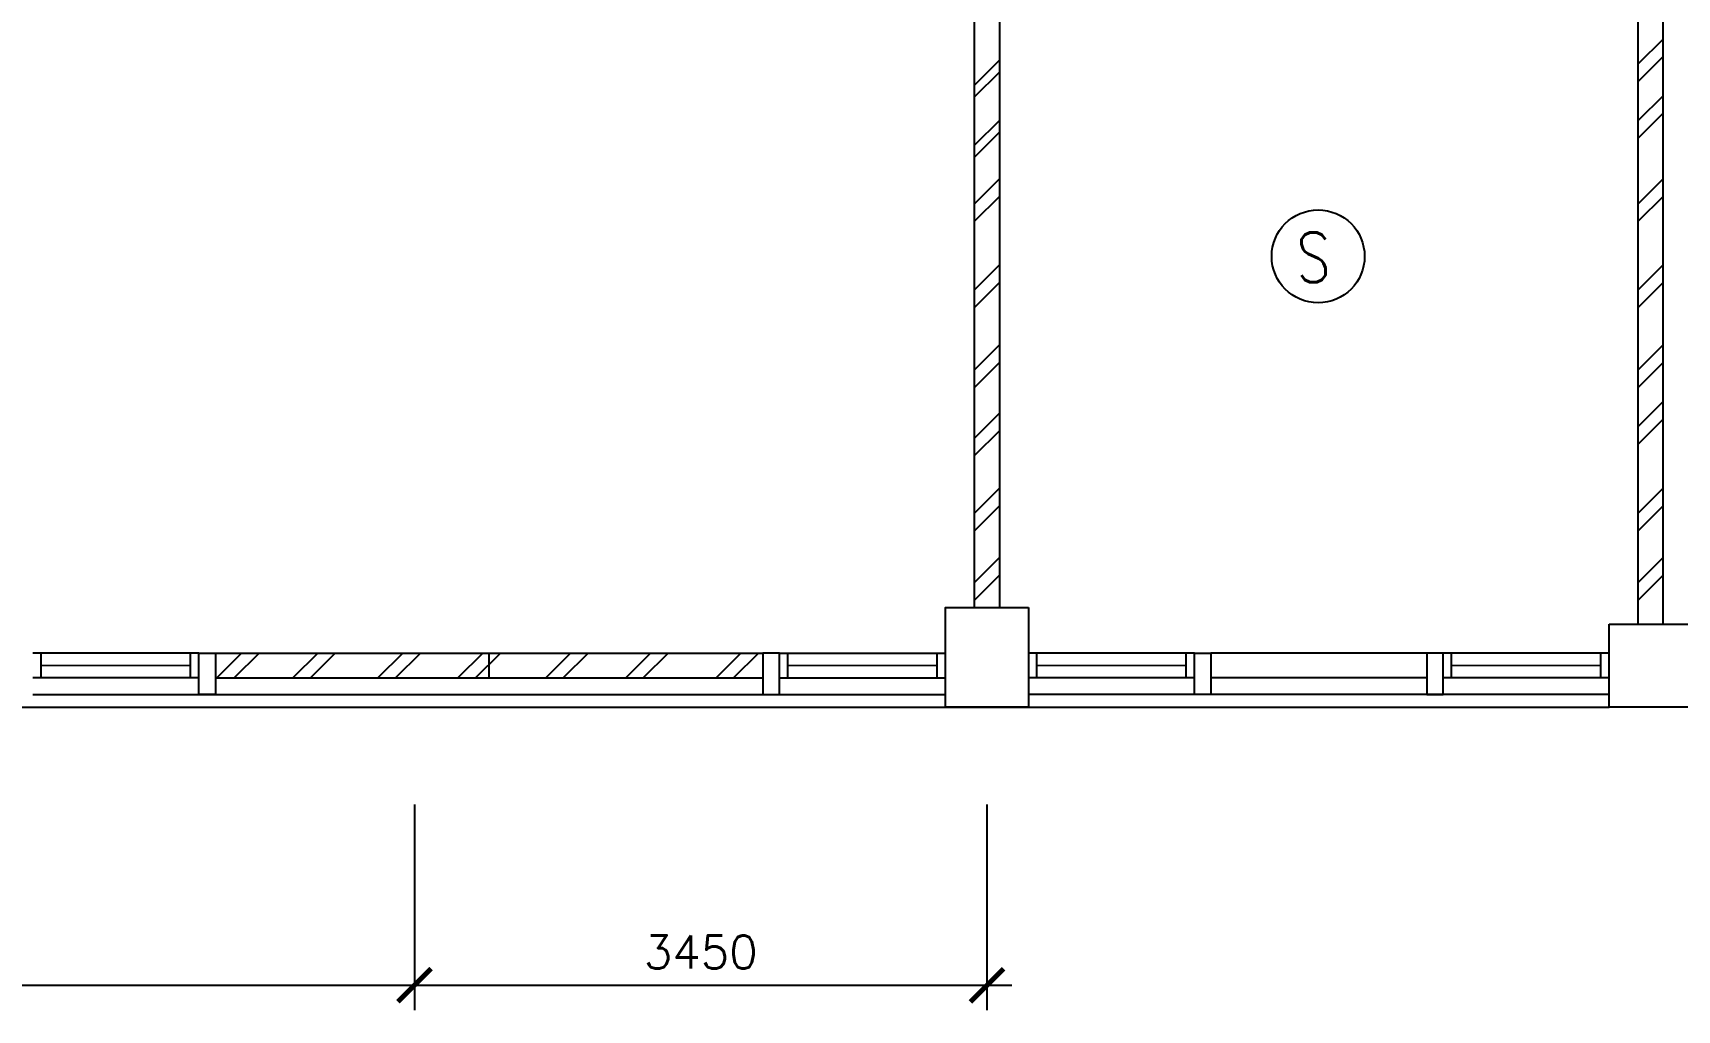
# Model space of a CAD drawing. Header units: feet. Extents: x 1407108 to 2957709, y -1501070 to -681589.
# Drawn here: x 1736210 to 1746119, y -786502 to -780610 of the extents above; entities that cross this region are included whole.
import ezdxf

# ---------------------------------------------------------------- set-up
doc = ezdxf.new("R2010")
doc.units = ezdxf.units.FT
doc.header["$LTSCALE"] = 13
doc.header["$MEASUREMENT"] = 0
doc.layers.get('0').update_dxf_attribs({"linetype": 'CONTINUOUS'})
for name, color, linetype in [('-FF', 240, 'CONTINUOUS'), ('COL', 3, 'CONTINUOUS'), ('DIM', 7, 'CONTINUOUS'), ('hatch', 7, 'CONTINUOUS'), ('LINE', 7, 'CONTINUOUS'), ('WALL', 2, 'CONTINUOUS'), ('WIN', 5, 'CONTINUOUS')]:
    doc.layers.add(name, color=color, linetype=linetype)
doc.styles.add('E', font='ROMANS.SHX', dxfattribs={"width": 0.9})
doc.styles.add('ROMANS', font='romans')
doc.styles.get("Standard").update_dxf_attribs({"font": 'ROMANS.SHX'})
doc.dimstyles.new('STANDARD$0', dxfattribs={"dimscale": 0, "dimtxt": 8, "dimasz": 6, "dimexe": 1, "dimexo": 1, "dimgap": 3, "dimtad": 1, "dimdec": 0, "dimlfac": -1, "dimrnd": 1, "dimzin": 0, "dimdsep": 46, "dimtxsty": 'Standard', "dimcen": 0, "dimclrd": 5, "dimclre": 250, "dimadec": 0, "dimazin": 0, "dimtfac": 1, "dimtdec": 4, "dimtofl": 0, "dimtmove": 0, "dimatfit": 3, "dimfxl": 1, "dimtolj": 1, "dimtzin": 0, "dimarcsym": 0})

# ---------------------------------------------------------------- blocks, each defined once
blk = doc.blocks.new('_ARCHTICK')
at = {"color": 0, "linetype": 'ByBlock', "const_width": 0.15}
blk.add_lwpolyline([(-0.5, -0.5), (0.5, 0.5)], dxfattribs=at)
blk = doc.blocks.new('*D381')
at = {"layer": 'DIM', "color": 7, "lineweight": -2, "transparency": 16777216}
for p, q in [((1738510.2, -785260.9), (1738510.2, -786501.5)), ((1741960.2, -785260.9), (1741960.2, -786501.5)), ((1738360.2, -786351.5), (1742110.2, -786351.5))]:
    blk.add_line(p, q, dxfattribs=at)
at = {"layer": 'DIM', "color": 7, "lineweight": -2, "transparency": 16777216, "xscale": 200, "yscale": 200, "zscale": 200, "rotation": 180}
blk.add_blockref('_ARCHTICK', (1738510.2, -786351.5), dxfattribs=at)
at = {"layer": 'DIM', "color": 7, "lineweight": -2, "transparency": 16777216, "xscale": 200, "yscale": 200, "zscale": 200}
blk.add_blockref('_ARCHTICK', (1741960.2, -786351.5), dxfattribs=at)
at = {"layer": 'DIM', "color": 7, "transparency": 16777216, "insert": (1740235.2, -786151.5), "char_height": 200, "attachment_point": 5, "style": 'ROMANS'}
blk.add_mtext('\\A1;3450', dxfattribs=at)
blk = doc.blocks.new('*D382')
at = {"layer": 'DIM', "color": 7, "lineweight": -2, "transparency": 16777216}
for p, q in [((1730710.2, -785260.9), (1730710.2, -786501.5)), ((1738510.2, -785260.9), (1738510.2, -786501.5)), ((1730560.2, -786351.5), (1738660.2, -786351.5))]:
    blk.add_line(p, q, dxfattribs=at)
at = {"layer": 'DIM', "color": 7, "lineweight": -2, "transparency": 16777216, "xscale": 200, "yscale": 200, "zscale": 200, "rotation": 180}
blk.add_blockref('_ARCHTICK', (1730710.2, -786351.5), dxfattribs=at)
at = {"layer": 'DIM', "color": 7, "lineweight": -2, "transparency": 16777216, "xscale": 200, "yscale": 200, "zscale": 200}
blk.add_blockref('_ARCHTICK', (1738510.2, -786351.5), dxfattribs=at)
at = {"layer": 'DIM', "color": 7, "transparency": 16777216, "insert": (1734610.2, -786151.5), "char_height": 200, "attachment_point": 5, "style": 'ROMANS'}
blk.add_mtext('\\A1;7800', dxfattribs=at)
blk = doc.blocks.new('SMOKE DETECTOR')
at = {"layer": '-FF'}
blk.add_circle((0, 0), 279.9, dxfattribs=at)
at = {"layer": '-FF', "color": 3, "style": 'E', "width": 0.8}
blk.add_text('S', height=300, dxfattribs=at).set_placement((-131.5, -155.8))

msp = doc.modelspace()

# ---------------------------------------------------------------- linework, layer by layer
at = {"color": 9}
for p, q in [((1736210.2, -784599.1), (1741710.2, -784599.1)), ((1745710.2, -784599.1), (1742210.2, -784599.1))]:
    msp.add_line(p, q, dxfattribs=at)
at = {"layer": 'COL'}
for points in [[(1742210.2, -784074.1), (1742210.2, -784674.1), (1741710.2, -784674.1), (1741710.2, -784074.1)], [(1745710.2, -784174.1), (1746210.2, -784174.1), (1746210.2, -784674.1), (1745710.2, -784674.1)]]:
    msp.add_lwpolyline(points, close=True, dxfattribs=at)
at = {"layer": 'hatch', "color": 1}
for p, q in [((1746035.2, -780647), (1745885.2, -780797)), ((1742035.2, -780774.3), (1741885.2, -780924.3)), ((1742035.2, -780845.9), (1741885.2, -780995.9)), ((1746035.2, -780753.1), (1745885.2, -780903.1)), ((1746035.2, -780988.7), (1745885.2, -781138.7)), ((1742035.2, -781137.1), (1741885.2, -781287.1)), ((1746035.2, -781094.8), (1745885.2, -781244.8)), ((1742035.2, -781208.8), (1741885.2, -781358.8)), ((1742035.2, -781489.9), (1741885.2, -781639.9)), ((1746035.2, -781489.9), (1745885.2, -781639.9)), ((1742035.2, -781595.9), (1741885.2, -781745.9)), ((1746035.2, -781595.9), (1745885.2, -781745.9)), ((1742035.2, -782009), (1741885.2, -782159)), ((1746035.2, -782009), (1745885.2, -782159)), ((1742035.2, -782115.1), (1741885.2, -782265.1)), ((1746035.2, -782115.1), (1745885.2, -782265.1)), ((1742035.2, -782490.9), (1741885.2, -782640.9)), ((1746035.2, -782490.9), (1745885.2, -782640.9)), ((1742035.2, -782597), (1741885.2, -782747)), ((1746035.2, -782597), (1745885.2, -782747)), ((1742035.2, -782902.6), (1741885.2, -783052.6)), ((1746035.2, -782832.6), (1745885.2, -782982.6)), ((1742035.2, -783008.7), (1741885.2, -783158.7)), ((1746035.2, -782938.6), (1745885.2, -783088.6)), ((1741885.2, -783505.1), (1742035.2, -783355.1)), ((1745885.2, -783505.1), (1746035.2, -783355.1)), ((1741885.2, -783611.2), (1742035.2, -783461.2)), ((1745885.2, -783611.2), (1746035.2, -783461.2)), ((1741885.2, -783923.1), (1742035.2, -783773.1)), ((1745885.2, -783923.1), (1746035.2, -783773.1)), ((1741885.2, -784029.2), (1742035.2, -783879.2)), ((1745885.2, -784029.2), (1746035.2, -783879.2)), ((1737468.1, -784349.1), (1737318.1, -784499.1)), ((1737574.1, -784349.1), (1737424.1, -784499.1)), ((1737926.9, -784349.1), (1737776.9, -784499.1)), ((1738032.9, -784349.1), (1737882.9, -784499.1)), ((1738440.1, -784349.1), (1738290.1, -784499.1)), ((1738546.1, -784349.1), (1738396.1, -784499.1)), ((1738922.2, -784349.1), (1738772.2, -784499.1)), ((1739028.2, -784349.1), (1738878.2, -784499.1)), ((1739450.9, -784349.1), (1739300.9, -784499.1)), ((1739557, -784349.1), (1739407, -784499.1)), ((1739933.1, -784349.1), (1739783.1, -784499.1)), ((1740039.1, -784349.1), (1739889.1, -784499.1)), ((1740477.4, -784349.1), (1740327.4, -784499.1)), ((1740583.4, -784349.1), (1740433.4, -784499.1))]:
    msp.add_line(p, q, dxfattribs=at)
at = {"layer": 'LINE', "color": 8, "linetype": 'Continuous'}
msp.add_line((1716210.2, -784674.1), (1745710.2, -784674.1), dxfattribs=at)
at = {"layer": 'WALL'}
for p, q in [((1745885.2, -784174.1), (1745885.2, -779549.1)), ((1746035.2, -784174.1), (1746035.2, -779499.1)), ((1741885.2, -784074.1), (1741885.2, -780524.1))]:
    msp.add_line(p, q, dxfattribs=at)
at = {"layer": 'WALL', "linetype": 'Continuous'}
msp.add_lwpolyline([(1744885.2, -779399.1), (1744885.2, -779549.1), (1742035.2, -779549.1), (1742035.2, -784074.1)], dxfattribs=at)
at = {"layer": 'WALL'}
for points in [[(1737210.2, -784599.1), (1737210.2, -784349.1), (1737310.2, -784349.1), (1737310.2, -784599.1)], [(1740710.2, -784599.1), (1740710.2, -784349.1), (1740610.2, -784349.1), (1740610.2, -784599.1)], [(1743210.2, -784599.1), (1743210.2, -784349.1), (1743310.2, -784349.1), (1743310.2, -784599.1)], [(1744710.2, -784599.1), (1744710.2, -784349.1), (1744610.2, -784349.1), (1744610.2, -784599.1)]]:
    msp.add_lwpolyline(points, close=True, dxfattribs=at)
at = {"layer": 'WIN'}
for p, q in [((1737210.2, -784349.1), (1736210.2, -784349.1)), ((1736260.2, -784499.1), (1736260.2, -784349.1)), ((1737160.2, -784499.1), (1737160.2, -784349.1)), ((1737310.2, -784349.1), (1740610.2, -784349.1)), ((1738960.2, -784499.1), (1738960.2, -784349.1)), ((1740710.2, -784349.1), (1741710.2, -784349.1)), ((1740760.2, -784499.1), (1740760.2, -784349.1)), ((1741660.2, -784499.1), (1741660.2, -784349.1)), ((1743210.2, -784349.1), (1742210.2, -784349.1)), ((1742260.2, -784499.1), (1742260.2, -784349.1)), ((1743160.2, -784499.1), (1743160.2, -784349.1)), ((1745710.2, -784349.1), (1743310.2, -784349.1)), ((1744760.2, -784499.1), (1744760.2, -784349.1)), ((1745660.2, -784499.1), (1745660.2, -784349.1)), ((1737210.2, -784499.1), (1736210.2, -784499.1)), ((1737310.2, -784499.1), (1740610.2, -784499.1)), ((1740710.2, -784499.1), (1741710.2, -784499.1)), ((1743210.2, -784499.1), (1742210.2, -784499.1)), ((1744610.2, -784499.1), (1743310.2, -784499.1)), ((1745710.2, -784499.1), (1744710.2, -784499.1))]:
    msp.add_line(p, q, dxfattribs=at)
at = {"layer": 'WIN', "const_width": 10, "flags": 128}
for points in [[(1737160.2, -784424.1), (1736260.2, -784424.1)], [(1740760.2, -784424.1), (1741660.2, -784424.1)], [(1743160.2, -784424.1), (1742260.2, -784424.1)], [(1745660.2, -784424.1), (1744760.2, -784424.1)]]:
    msp.add_lwpolyline(points, dxfattribs=at)

# ---------------------------------------------------------------- block references
at = {"layer": '-FF'}
msp.add_blockref('SMOKE DETECTOR', (1743956.2, -781957.2), dxfattribs=at)

# ---------------------------------------------------------------- dimensions: what is measured, and where the dimension line sits
at = {"layer": 'DIM'}
for base, p1, p2, picture, middle in [((1738510.2, -786351.5), (1730710.2, -785110.9), (1738510.2, -785110.9), '*D382', (1734610.2, -786151.5)), ((1741960.2, -786351.5), (1738510.2, -785110.9), (1741960.2, -785110.9), '*D381', (1740235.2, -786151.5))]:
    dim = msp.add_linear_dim(base=base, p1=p1, p2=p2, dimstyle='STANDARD$0', override={"dimscale": 100, "dimtxt": 2, "dimasz": 2, "dimexe": 1.5, "dimexo": 1.5, "dimgap": 1, "dimtxsty": 'ROMANS', "dimblk": 'ARCHTICK', "dimdle": 1.5, "dimclrd": 7, "dimclre": 7, "dimclrt": 7, "dimtdec": 0, "dimtmove": 2}, dxfattribs=at)
    dim.commit()
    dim.dimension.update_dxf_attribs({"geometry": picture, "text_midpoint": middle})

doc.saveas('drawing.dxf')
